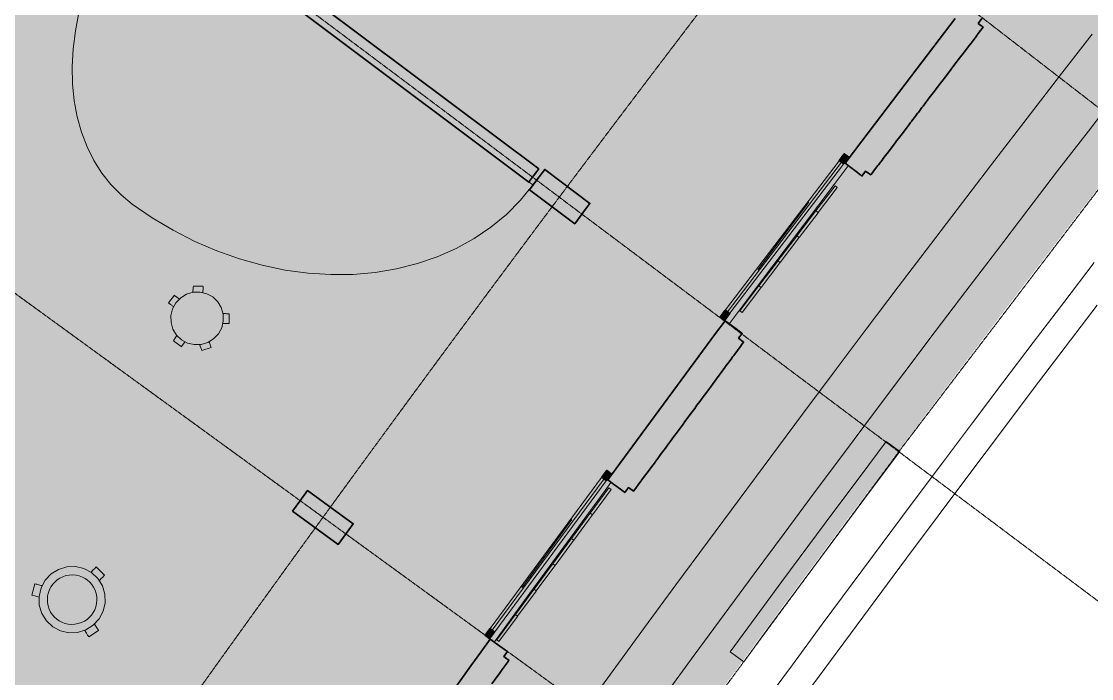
# Model space of a CAD drawing. Header units: millimetres. Extents: x -100577 to 287200, y -212120 to 238461.
# Drawn here: x 51647 to 59227, y 15725 to 20379 of the extents above; entities that cross this region are included whole.
import ezdxf

# ---------------------------------------------------------------- set-up
doc = ezdxf.new("R2010")
doc.units = ezdxf.units.MM
doc.linetypes.add('DASHDOT', pattern=[3.556, 2.54, -0.508, 0, -0.508])
doc.linetypes.add('PHANTOM', pattern=[6.35, 3.175, -0.635, 0.635, -0.635, 0.635, -0.635])
for name, color, linetype, lineweight in [('01_切断（構造・壁）', 7, 'Continuous', 35), ('03_切断（ガラス）', 5, 'Continuous', 13), ('06_部屋の色', 8, 'Continuous', 0), ('10_見えがかり', 7, 'Continuous', 13), ('11_見えがかり（家具）', 8, 'Continuous', 9), ('20_上部（屋根の外形・梁）', 8, 'PHANTOM', 9), ('40_通り芯', 1, 'DASHDOT', 9), ('50_寸法', 3, 'Continuous', 9)]:
    doc.layers.add(name, color=color, linetype=linetype, lineweight=lineweight)

msp = doc.modelspace()

# ---------------------------------------------------------------- hatches: boundary and pattern name
at = {"layer": '01_切断（構造・壁）'}
for points in [[(58422.9, 20364.4), (58458.7, 20337.1), (58458.7, 20337.1), (58458.7, 20337.1), (58451.7, 20327.9), (58440.5, 20313.2), (58440.5, 20313.2), (58424.3, 20292), (58404.2, 20265.5), (58387.8, 20244), (58381, 20235), (58373.6, 20225.3), (58373.3, 20224.9), (58373, 20224.5), (58353.6, 20199), (58333.5, 20172.6), (58308.5, 20139.8), (58307.7, 20138.8), (58299.1, 20127.4), (58299.1, 20127.4), (58282.9, 20106.1), (58237.8, 20046.9), (58228.5, 20034.6), (58228.4, 20034.5), (58228.4, 20034.5), (58212.2, 20013.2), (58199, 19995.9), (58192, 19986.8), (58167.1, 19954), (58141.5, 19920.3), (58121.3, 19893.9), (58105.1, 19872.6), (58105.1, 19872.6), (58096.4, 19861.1), (58087, 19848.7), (58087, 19848.7), (58070.7, 19827.4), (58066, 19821.2), (58050.6, 19801), (58034.4, 19779.7), (58034.4, 19779.7), (58025.7, 19768.2), (58016.2, 19755.8), (58016.2, 19755.8), (58000, 19734.5), (57995.1, 19728.1), (57979.9, 19708.1), (57955, 19675.3), (57951.7, 19671), (57945.5, 19662.9), (57945.5, 19662.9), (57929.3, 19641.6), (57884.3, 19582.4), (57858.6, 19548.7), (57846.1, 19532.3), (57838.5, 19522.3), (57813.6, 19489.5), (57787.9, 19455.8), (57767.8, 19429.4), (57751.6, 19408.1), (57751.6, 19408.1), (57742.8, 19396.6), (57733.4, 19384.2), (57733.4, 19384.2), (57717.2, 19362.9), (57713.2, 19357.7), (57697, 19336.4), (57678.2, 19311.7), (57672.1, 19303.7), (57665.2, 19294.6), (57662.7, 19291.3), (57626.9, 19318.5), (57600.6, 19284), (57600.6, 19284), (57600.6, 19284), (57594.4, 19288.7), (57591.1, 19291.3), (57588.7, 19293.1), (57588.7, 19293.1), (57568.3, 19308.6), (57530.2, 19337.6), (57481.2, 19374.9), (57481.2, 19374.9), (57481.2, 19374.9), (57599, 19529.6), (57951.5, 19992.7), (58260.5, 20398.6), (58329.8, 20489.7), (58329.8, 20489.7), (58329.8, 20489.7), (58398.1, 20437.7), (58437.2, 20408), (58437.2, 20408), (58441.9, 20404.4), (58444.5, 20402.4), (58449.2, 20398.9)], [(57439.4, 19394.2), (57452.7, 19411.8), (57475.7, 19441.9), (57495.8, 19426.6), (57507.5, 19417.7), (57484.6, 19387.6), (57471.2, 19370), (57451.1, 19385.3)], [(55246, 19186.2), (55299.1, 19257), (55353.9, 19330.2), (55674, 19090.2), (55642.7, 19048.5), (55566.1, 18946.2)], [(56596.6, 18287), (56610, 18304.6), (56633, 18334.8), (56653.1, 18319.5), (56664.8, 18310.5), (56641.9, 18280.4), (56628.5, 18262.8), (56608.4, 18278.1)], [(56700.9, 18207.9), (56740.2, 18178.4), (56740.2, 18178.4), (56740.2, 18178.4), (56747.6, 18172.9), (56752.3, 18169.5), (56752.3, 18169.5), (56752.3, 18169.5), (56726.5, 18134.6), (56748.7, 18118.2), (56762.7, 18107.9), (56762.7, 18107.9), (56762.7, 18107.9), (56755.8, 18098.6), (56746.2, 18085.5), (56746.2, 18085.5), (56744.9, 18083.8), (56744.9, 18083.8), (56693.4, 18014), (56693.4, 18014), (56686.5, 18004.7), (56679.9, 17995.7), (56679.5, 17995.2), (56679.2, 17994.8), (56659.8, 17968.4), (56640, 17941.6), (56624.1, 17920.1), (56624.1, 17920.1), (56615.6, 17908.6), (56606.3, 17896), (56606.3, 17896), (56590.5, 17874.5), (56570.7, 17847.7), (56546.3, 17814.7), (56501.4, 17753.9), (56477, 17720.8), (56451.8, 17686.8), (56432.1, 17660), (56416.2, 17638.5), (56416.2, 17638.5), (56407.7, 17626.9), (56398.4, 17614.4), (56398.4, 17614.4), (56382.5, 17592.9), (56362.7, 17566.1), (56346.9, 17544.6), (56346.9, 17544.6), (56338.3, 17533.1), (56329.1, 17520.5), (56329.1, 17520.5), (56313.2, 17499), (56293.4, 17472.2), (56269, 17439.2), (56243.9, 17405.2), (56224.1, 17378.4), (56208.3, 17356.9), (56208.3, 17356.9), (56199.7, 17345.3), (56190.8, 17333.2), (56174.6, 17311.3), (56154.8, 17284.5), (56139, 17263), (56139, 17263), (56130.4, 17251.4), (56121.2, 17238.9), (56121.2, 17238.9), (56105.3, 17217.4), (56085.5, 17190.6), (56061.1, 17157.6), (56016.2, 17096.7), (55992.3, 17064.3), (55991.8, 17063.7), (55982.5, 17051.1), (55982.5, 17051.1), (55982.5, 17051.1), (55946.3, 17077.9), (55920.6, 17043), (55920.6, 17043), (55920.6, 17043), (55914.3, 17047.6), (55913.1, 17048.6), (55908.5, 17051.9), (55908.5, 17051.9), (55854, 17092.1), (55849.5, 17095.5), (55799.9, 17132.1), (56004.6, 17409.3), (56261.4, 17757.2), (56564.5, 18167.7), (56632.2, 18259.4)], [(55757.8, 17150.8), (55770.9, 17168.6), (55793.4, 17199.1), (55813.7, 17184.1), (55825.6, 17175.3), (55803.1, 17144.8), (55790, 17127), (55769.6, 17142)], [(53567.8, 16910.8), (53619.9, 16982.5), (53673.6, 17056.4), (53997.2, 16821.2), (53966.5, 16778.9), (53891.4, 16675.6)], [(54931, 16030.9), (54944, 16048.6), (54966.4, 16078.9), (54986.8, 16063.9), (54998.6, 16055.1), (54976.3, 16025), (54963.3, 16007.4), (54942.9, 16022.2)], [(55077, 15925.6), (55077, 15925.6), (55077, 15925.6), (55077, 15925.5), (55089.2, 15916.8), (55089.2, 15916.8), (55089.2, 15916.8), (55063.9, 15881.6), (55086.4, 15865.5), (55100.5, 15855.4), (55100.5, 15855.4), (55100.5, 15855.4), (55093.8, 15845.9), (55067.5, 15809.2), (55048.1, 15782.2), (55032.5, 15760.4), (55032.5, 15760.4), (55025.8, 15751), (55023.8, 15748.2), (55018.7, 15741.1), (55018.1, 15740.3), (54980.2, 15687.3), (54962.6, 15662.7), (54956.2, 15653.8), (54947.1, 15641.1), (54947.1, 15641.1), (54931.5, 15619.3), (54912.2, 15592.3), (54888.2, 15558.9), (54844.2, 15497.4), (54825.4, 15471.2), (54820.3, 15463.9), (54811.2, 15451.2), (54811.2, 15451.2), (54795.6, 15429.5), (54776.3, 15402.4), (54752.3, 15369), (54708.3, 15307.5), (54692.1, 15284.9), (54684.3, 15274.1), (54675.3, 15261.4), (54675.3, 15261.4), (54659.7, 15239.6), (54640.3, 15212.6), (54616.4, 15179.1), (54572.4, 15117.6), (54555, 15093.4), (54548.4, 15084.2), (54539.3, 15071.5), (54539.3, 15071.5), (54523.7, 15049.7), (54504.4, 15022.7), (54480.4, 14989.3), (54436.4, 14927.8), (54417.9, 14901.9), (54412.5, 14894.3), (54403.4, 14881.6), (54403.4, 14881.6), (54387.8, 14859.9), (54368.5, 14832.8), (54344.5, 14799.4), (54335.4, 14786.7), (54298.8, 14812.9), (54273.6, 14777.6), (54267.2, 14782.2), (54262.7, 14785.4), (54261.4, 14786.3), (54261.4, 14786.3), (54261.4, 14786.3), (54261.4, 14786.3), (54201.7, 14829.1), (54151.6, 14864.9), (54603.6, 15496.2), (54831.3, 15814.3), (54900.6, 15911.1), (54967.2, 16004.1), (55011.9, 15972.2), (55037, 15954.2), (55077, 15925.6), (55077, 15925.6)]]:
    msp.add_hatch(color=7, dxfattribs=at).paths.add_polyline_path(points)
at = {"layer": '06_部屋の色', "true_color": 0xd8ccb8}
msp.add_hatch(color=8, dxfattribs=at).paths.add_polyline_path([(53145.7, 13394.3), (53666, 14131.8), (54189.7, 14866.8), (54716.8, 15599.3), (55247.4, 16329.3), (55781.5, 17056.8), (56318.9, 17781.8), (56859.8, 18504.2), (57404.1, 19224.1), (57951.8, 19941.4), (58502.8, 20656.2), (59057.2, 21368.3), (59614.9, 22077.8), (60176, 22784.7), (60740.4, 23488.9), (61308.1, 24190.4), (61879.2, 24889.3), (62453.5, 25585.4), (63031.1, 26278.9), (63611.9, 26969.6), (64196, 27657.6), (64783.3, 28342.8), (65373.9, 29025.2), (65967.6, 29704.9), (66564.6, 30381.7), (67164.7, 31055.7), (67768, 31726.9), (68374.5, 32395.3), (68984.1, 33060.7), (69596.8, 33723.3), (70212.7, 34383), (70831.7, 35039.8), (71453.7, 35693.7), (72078.8, 36344.6), (72707, 36992.6), (73338.2, 37637.6), (73972.5, 38279.6), (74609.8, 38918.6), (75250, 39554.6), (75893.3, 40187.6), (76539.6, 40817.5), (77188.8, 41444.4), (77840.9, 42068.3), (78496, 42689), (79154, 43306.7), (79814.9, 43921.2), (80478.7, 44532.7), (81145.4, 45140.9), (82153.8, 44030.5), (81492.4, 43427), (80833.8, 42820.3), (80178, 42210.6), (79525.2, 41597.8), (78875.2, 40981.9), (78228.2, 40363), (77584.1, 39741), (76942.9, 39116), (76304.6, 38487.9), (75669.4, 37856.9), (75037.1, 37222.9), (74407.8, 36585.9), (73781.5, 35945.9), (73158.3, 35303), (72538, 34657.2), (71920.9, 34008.5), (71306.8, 33356.8), (70695.7, 32702.3), (70087.8, 32044.9), (69483, 31384.7), (68881.2, 30721.6), (68282.7, 30055.6), (67687.2, 29386.9), (67094.9, 28715.3), (66505.8, 28041), (65919.9, 27363.9), (65337.2, 26684.1), (64757.7, 26001.5), (64181.4, 25316.2), (63608.3, 24628.2), (63038.5, 23937.5), (62471.9, 23244.1), (61908.7, 22548), (61348.7, 21849.3), (60792, 21148), (60238.6, 20444), (59688.6, 19737.5), (59141.8, 19028.4), (58598.5, 18316.7), (58058.5, 17602.4), (57521.8, 16885.6), (56988.6, 16166.3), (56458.7, 15444.5), (55932.3, 14720.2), (55409.2, 13993.4), (54889.6, 13264.2), (54373.5, 12532.5), (53860.8, 11798.4), (53351.5, 11061.9), (52845.8, 10323), (52343.5, 9581.8), (51844.7, 8838.1), (51349.5, 8092.2), (50857.7, 7343.9), (50369.5, 6593.3), (49884.8, 5840.4), (49403.7, 5085.2), (48926.2, 4327.7), (48452.2, 3568.1), (47177.7, 4359.1), (47655.4, 5124.8), (48136.7, 5888.2), (48621.7, 6649.3), (49110.2, 7408.1), (49602.2, 8164.7), (50097.8, 8918.9), (50597, 9670.8), (51099.7, 10420.3), (51606, 11167.4), (52115.7, 11912.1), (52629, 12654.4)])
at = {"layer": '06_部屋の色', "true_color": 0xe9dfcf}
for points in [[(57480.7, 19374.8), (57508.6, 19353.6), (56659.9, 18238.6), (56659.9, 18238.6), (56631.9, 18259.6), (45698.9, 26455.5), (47517.6, 28845), (47631.5, 28756.9), (58329.6, 20489.9)], [(55827.7, 17111.3), (54995.4, 15984), (54967.1, 16004.6), (43915.3, 24039.7), (45698.9, 26455.5), (56631.9, 18259.6), (55799.5, 17132.1)], [(53364.1, 13705.3), (53335.5, 13725.5), (42167.3, 21598), (43915.3, 24039.7), (54967.1, 16004.6), (54151.3, 14865), (54179.8, 14844.7)], [(56659.9, 18238.6), (55459.7, 19138.3), (57170.3, 21385.7), (58329.6, 20489.9), (57480.7, 19374.8), (57508.6, 19353.6)], [(55827.7, 17111.3), (54995.4, 15984), (54967.1, 16004.6), (53782.2, 16866.1), (55459.7, 19138.3), (56631.9, 18259.6), (55799.5, 17132.1)], [(53364.1, 13705.3), (53335.5, 13725.5), (52138.1, 14569.6), (53782.2, 16866.1), (54967.1, 16004.6), (54151.3, 14865), (54179.8, 14844.7)]]:
    msp.add_hatch(color=8, dxfattribs=at).paths.add_polyline_path(points)
at = {"layer": '06_部屋の色', "true_color": 0xd9d3ec}
msp.add_hatch(color=8, dxfattribs=at).paths.add_polyline_path([(55884.3, 19702.5), (55459.7, 19138.3), (49458.7, 23637), (49899.8, 24223.1), (50343, 24807.6), (50788.3, 25390.5), (51235.8, 25971.7), (57170.3, 21385.7), (56739.6, 20826.2), (56310.9, 20265.1)])
at = {"layer": '06_部屋の色', "true_color": 0xc5de9a}
msp.add_hatch(color=8, dxfattribs=at).paths.add_polyline_path([(44700.4, 22054.2), (44968, 22425.8), (45236.5, 22796.8), (45370.5, 22981.2), (45505.8, 23167.2), (45775.9, 23537), (46046.9, 23906.2), (46318.7, 24274.8), (46591.3, 24642.8), (46864.8, 25010.1), (47139, 25376.9), (52144.6, 21624.5), (55460.4, 19138.8), (55200.2, 18790.8), (54940.7, 18442.2), (54682, 18093), (54424.1, 17743.3), (54167, 17393), (53910.7, 17042.1), (53785.3, 16869.6), (53782.4, 16865.6), (53782.4, 16865.6), (53655.2, 16690.6), (53400.4, 16338.6), (53146.5, 15986), (52893.3, 15632.8), (52641, 15279), (52389.4, 14924.7), (52138.7, 14569.8), (52138.6, 14569.8), (46534.4, 18520.2), (43638.2, 20561.7), (43638.2, 20561.7), (43902.5, 20935.7), (44167.6, 21309.1), (44433.6, 21682)])

# ---------------------------------------------------------------- linework, layer by layer
at = {"layer": '01_切断（構造・壁）'}
for points in [[(51595.2, 22122.1), (53457.5, 20725.1), (55311.2, 19334.5), (55311.2, 19334.5), (55311.2, 19334.5), (55273.8, 19284.6), (55266.9, 19275.5), (55258.1, 19263.7), (55240.9, 19240.8), (55240.9, 19240.8), (55240.9, 19240.8), (53799.1, 20321.1), (52213.8, 21508.9), (49034.6, 23891)], [(58422.9, 20364.4), (58458.7, 20337.1), (58458.7, 20337.1), (58458.7, 20337.1), (58451.7, 20327.9), (58440.5, 20313.2), (58440.5, 20313.2), (58424.3, 20292), (58404.2, 20265.5), (58387.8, 20244), (58381, 20235), (58373.6, 20225.3), (58373.3, 20224.9), (58373, 20224.5), (58353.6, 20199), (58333.5, 20172.6), (58308.5, 20139.8), (58307.7, 20138.8), (58299.1, 20127.4), (58299.1, 20127.4), (58282.9, 20106.1), (58237.8, 20046.9), (58228.5, 20034.6), (58228.4, 20034.5), (58228.4, 20034.5), (58212.2, 20013.2), (58199, 19995.9), (58192, 19986.8), (58167.1, 19954), (58141.5, 19920.3), (58121.3, 19893.9), (58105.1, 19872.6), (58105.1, 19872.6), (58096.4, 19861.1), (58087, 19848.7), (58087, 19848.7), (58070.7, 19827.4), (58066, 19821.2), (58050.6, 19801), (58034.4, 19779.7), (58034.4, 19779.7), (58025.7, 19768.2), (58016.2, 19755.8), (58016.2, 19755.8), (58000, 19734.5), (57995.1, 19728.1), (57979.9, 19708.1), (57955, 19675.3), (57951.7, 19671), (57945.5, 19662.9), (57945.5, 19662.9), (57929.3, 19641.6), (57884.3, 19582.4), (57858.6, 19548.7), (57846.1, 19532.3), (57838.5, 19522.3), (57813.6, 19489.5), (57787.9, 19455.8), (57767.8, 19429.4), (57751.6, 19408.1), (57751.6, 19408.1), (57742.8, 19396.6), (57733.4, 19384.2), (57733.4, 19384.2), (57717.2, 19362.9), (57713.2, 19357.7), (57697, 19336.4), (57678.2, 19311.7), (57672.1, 19303.7), (57665.2, 19294.6), (57662.7, 19291.3), (57626.9, 19318.5), (57600.6, 19284), (57600.6, 19284), (57600.6, 19284), (57594.4, 19288.7), (57591.1, 19291.3), (57588.7, 19293.1), (57588.7, 19293.1), (57568.3, 19308.6), (57530.2, 19337.6), (57481.2, 19374.9), (57481.2, 19374.9), (57481.2, 19374.9), (57599, 19529.6), (57951.5, 19992.7), (58260.5, 20398.6)], [(58449.2, 20398.9), (58422.9, 20364.4)], [(57439.4, 19394.2), (57452.7, 19411.8), (57475.7, 19441.9), (57495.8, 19426.6), (57507.5, 19417.7), (57484.6, 19387.6), (57471.2, 19370), (57451.1, 19385.3), (57439.4, 19394.2)], [(55246, 19186.2), (55299.1, 19257), (55353.9, 19330.2), (55674, 19090.2), (55642.7, 19048.5), (55566.1, 18946.2), (55246, 19186.2)], [(56596.6, 18287), (56610, 18304.6), (56633, 18334.8), (56653.1, 18319.5), (56664.8, 18310.5), (56641.9, 18280.4), (56628.5, 18262.8), (56608.4, 18278.1), (56596.6, 18287)], [(56700.9, 18207.9), (56740.2, 18178.4), (56740.2, 18178.4), (56740.2, 18178.4), (56747.6, 18172.9), (56752.3, 18169.5), (56752.3, 18169.5), (56752.3, 18169.5), (56726.5, 18134.6), (56748.7, 18118.2), (56762.7, 18107.9), (56762.7, 18107.9), (56762.7, 18107.9), (56755.8, 18098.6), (56746.2, 18085.5), (56746.2, 18085.5), (56744.9, 18083.8), (56744.9, 18083.8), (56693.4, 18014), (56693.4, 18014), (56686.5, 18004.7), (56679.9, 17995.7), (56679.5, 17995.2), (56679.2, 17994.8), (56659.8, 17968.4), (56640, 17941.6), (56624.1, 17920.1), (56624.1, 17920.1), (56615.6, 17908.6), (56606.3, 17896), (56606.3, 17896), (56590.5, 17874.5), (56570.7, 17847.7), (56546.3, 17814.7), (56501.4, 17753.9), (56477, 17720.8), (56451.8, 17686.8), (56432.1, 17660), (56416.2, 17638.5), (56416.2, 17638.5), (56407.7, 17626.9), (56398.4, 17614.4), (56398.4, 17614.4), (56382.5, 17592.9), (56362.7, 17566.1), (56346.9, 17544.6), (56346.9, 17544.6), (56338.3, 17533.1), (56329.1, 17520.5), (56329.1, 17520.5), (56313.2, 17499), (56293.4, 17472.2), (56269, 17439.2), (56243.9, 17405.2), (56224.1, 17378.4), (56208.3, 17356.9), (56208.3, 17356.9), (56199.7, 17345.3), (56190.8, 17333.2), (56174.6, 17311.3), (56154.8, 17284.5), (56139, 17263), (56139, 17263), (56130.4, 17251.4), (56121.2, 17238.9), (56121.2, 17238.9), (56105.3, 17217.4), (56085.5, 17190.6), (56061.1, 17157.6), (56016.2, 17096.7), (55992.3, 17064.3), (55991.8, 17063.7), (55982.5, 17051.1), (55982.5, 17051.1), (55982.5, 17051.1), (55946.3, 17077.9), (55920.6, 17043), (55920.6, 17043), (55920.6, 17043), (55914.3, 17047.6), (55913.1, 17048.6), (55908.5, 17051.9), (55908.5, 17051.9), (55854, 17092.1), (55849.5, 17095.5), (55799.9, 17132.1), (56004.6, 17409.3), (56261.4, 17757.2), (56564.5, 18167.7), (56632.2, 18259.4), (56700.9, 18207.9)], [(55757.8, 17150.8), (55770.9, 17168.6), (55793.4, 17199.1), (55813.7, 17184.1), (55825.6, 17175.3), (55803.1, 17144.8), (55790, 17127), (55769.6, 17142), (55757.8, 17150.8)], [(53567.8, 16910.8), (53619.9, 16982.5), (53673.6, 17056.4), (53997.2, 16821.2), (53966.5, 16778.9), (53891.4, 16675.6), (53567.8, 16910.8)], [(54931, 16030.9), (54944, 16048.6), (54966.4, 16078.9), (54986.8, 16063.9), (54998.6, 16055.1), (54976.3, 16025), (54963.3, 16007.4), (54942.9, 16022.2), (54931, 16030.9)], [(54603.6, 15496.2), (54831.3, 15814.3), (54900.6, 15911.1), (54967.2, 16004.1), (55011.9, 15972.2), (55037, 15954.2), (55077, 15925.6), (55077, 15925.6), (55077, 15925.6)], [(55077, 15925.6), (55077, 15925.6), (55077, 15925.6), (55077, 15925.5), (55089.2, 15916.8), (55089.2, 15916.8), (55089.2, 15916.8), (55063.9, 15881.6), (55086.4, 15865.5), (55100.5, 15855.4), (55100.5, 15855.4), (55100.5, 15855.4), (55093.8, 15845.9), (55067.5, 15809.2), (55048.1, 15782.2), (55032.5, 15760.4), (55032.5, 15760.4), (55025.8, 15751), (55023.8, 15748.2), (55018.7, 15741.1), (55018.1, 15740.3), (54980.2, 15687.3)]]:
    msp.add_lwpolyline(points, dxfattribs=at)
at = {"layer": '03_切断（ガラス）'}
for points in [[(57455.3, 19382.1), (56649, 18322.7)], [(56862.9, 18619.3), (57043.8, 18858.7), (57224.7, 19098.2)], [(55773.9, 17138.9), (54982.6, 16067.1)], [(55192.7, 16367.2), (55369.8, 16609.2), (55547, 16851.2)]]:
    msp.add_lwpolyline(points, dxfattribs=at)
at = {"layer": '10_見えがかり'}
for points in [[(56836.6, 16466.1), (57049.2, 16753.2), (57262.3, 17040), (57476, 17326.3), (57690.2, 17612.3), (57905, 17897.8), (58120.3, 18183), (58336.1, 18467.7), (58552.5, 18752.1), (58769.4, 19036), (58986.8, 19319.5), (59204.7, 19602.6), (59423.2, 19885.3)], [(56634.2, 18336.4), (57438.1, 19392.6)], [(56661.8, 18239.7), (56859.8, 18504.2), (57404.1, 19224.1), (57504, 19355)], [(57470, 19368.4), (56666, 18312.1)], [(57274.9, 19037.8), (57409.8, 19215), (57425.7, 19202.9), (57290.8, 19025.7), (57274.9, 19037.8)], [(57140, 18860.5), (57273.7, 19036.2)], [(57289.6, 19024.1), (57155.9, 18848.4), (57140, 18860.5)], [(57005, 18683.2), (57138.7, 18858.9)], [(57154.7, 18846.8), (57020.9, 18671.1), (57005, 18683.2)], [(56870.1, 18505.9), (57003.8, 18681.6)], [(57019.7, 18669.5), (56886, 18493.8), (56870.1, 18505.9)], [(59245.8, 18671.3), (59029.6, 18388.3), (58813.9, 18104.8), (58598.8, 17821), (58384.2, 17536.7), (58170.1, 17252.1), (57956.5, 16967), (57743.5, 16681.6), (57531.1, 16395.7), (57319.1, 16109.5), (57107.7, 15822.8), (56896.9, 15535.8)], [(56735.2, 18328.7), (56868.9, 18504.4)], [(56884.8, 18492.2), (56751.1, 18316.6), (56735.2, 18328.7)], [(54967.6, 16080.5), (55756.6, 17149.2)], [(54997.3, 15985.1), (55247.4, 16329.3), (55781.5, 17056.8), (55822.9, 17112.7)], [(55788.8, 17125.4), (54999.8, 16056.7)], [(55675.2, 16895.9), (55807.6, 17075.1), (55823.6, 17063.2), (55691.3, 16884), (55675.2, 16895.9)], [(55542.9, 16716.6), (55674.1, 16894.3)], [(55690.1, 16882.4), (55559, 16704.8), (55542.9, 16716.6)], [(55410.6, 16537.4), (55541.7, 16715)], [(55557.8, 16703.2), (55426.7, 16525.5), (55410.6, 16537.4)], [(55278.3, 16358.2), (55409.4, 16535.8)], [(55425.5, 16523.9), (55294.4, 16346.3), (55278.3, 16358.2)], [(54346.1, 13015.5), (54533.7, 13281.3), (54740.3, 13572.8), (54947.5, 13863.8), (55155.2, 14154.6), (55363.5, 14444.9), (55572.3, 14734.8), (55781.7, 15024.3), (55991.6, 15313.5), (56202, 15602.2), (56413, 15890.6), (56624.5, 16178.5), (56836.6, 16466.1)], [(55146, 16179), (55277.1, 16356.6)], [(55293.2, 16344.7), (55162.1, 16167.1), (55146, 16179)], [(55013.6, 15999.7), (55144.8, 16177.4)], [(55160.9, 16165.5), (55029.7, 15987.9), (55013.6, 15999.7)]]:
    msp.add_lwpolyline(points, dxfattribs=at)
at = {"layer": '11_見えがかり（家具）'}
for points in [[(55244.3, 19187.3), (55182, 19111.9), (55082.1, 19012.2), (54972.6, 18921.9), (54854.1, 18841.3), (54727.3, 18771.1), (54593.1, 18711.7), (54452.1, 18663.3), (54305.2, 18626.4), (54153.4, 18601.1), (53997.5, 18587.5), (53838.6, 18585.8), (53677.5, 18596.1), (53515.3, 18618.1), (53353, 18651.9), (53191.5, 18697.2), (53032, 18753.7), (52875.2, 18821.2), (52722.3, 18899.3), (52574.2, 18987.4), (52431.8, 19085.1), (52352.9, 19150), (52281.2, 19223.5), (52216.9, 19305.2), (52160.7, 19394.6), (52112.8, 19491.1), (52073.6, 19594.1), (52043.2, 19703.1), (52021.9, 19817.2), (52009.9, 19936), (52007.3, 20058.5), (52013.9, 20184.1), (52029.9, 20311.9), (52055.2, 20441.2)], [(55243.7, 19241.2), (55270, 19221.5)], [(52860.7, 18461.7), (52861.6, 18470.2), (52862.3, 18476), (52862.9, 18481.7), (52863.6, 18487.5), (52864.2, 18493.2), (52864.8, 18499), (52865.5, 18504.7), (52933.3, 18502.7)], [(52933.3, 18502.7), (52933.4, 18502.6), (52933.5, 18502.5), (52933.6, 18502.5), (52933.7, 18502.4), (52933.8, 18502.3), (52934, 18502.2), (52934.1, 18502.1), (52934.2, 18502), (52934.3, 18502), (52934.4, 18501.9), (52934.5, 18501.8), (52934.3, 18495.8), (52934, 18489.7), (52933.8, 18483.7), (52933.6, 18477.6), (52933.4, 18471.6), (52933.2, 18465.5), (52932.9, 18459.5), (52932.9, 18459.1)], [(52724.7, 18358.8), (52720.5, 18361.9), (52716.1, 18365.2), (52711.7, 18368.5), (52707.3, 18371.8), (52703, 18375.1), (52698.6, 18378.4), (52694.2, 18381.8), (52689.8, 18385.1), (52730.7, 18439.6), (52730.8, 18439.5), (52730.9, 18439.5), (52731.1, 18439.3)], [(52741.8, 18385.8), (52775.6, 18421.2), (52817.3, 18446.7), (52864.2, 18460.6), (52912.9, 18461.9), (52960.2, 18450.5), (53002.9, 18427.2), (53038, 18393.6), (53063.1, 18351.9), (53076.7, 18305.1), (53077.6, 18256.3), (53065.9, 18208.8), (53042.3, 18165.8), (53008.5, 18130.4), (52966.8, 18104.9), (52920, 18091), (52871.2, 18089.7), (52823.9, 18101.1), (52781.3, 18124.4), (52746.1, 18158), (52721, 18199.7), (52707.5, 18246.5), (52706.5, 18295.4), (52718.2, 18342.9), (52741.8, 18385.8)], [(52731.1, 18439.3), (52731.2, 18439.2), (52731.4, 18439.1), (52731.5, 18439), (52731.6, 18439), (52731.7, 18438.9), (52731.8, 18438.8), (52731.9, 18438.7), (52741.5, 18431.5), (52746.3, 18427.9), (52751.1, 18424.3), (52756, 18420.7), (52760.8, 18417), (52765.5, 18413.5)], [(53077.3, 18310.2), (53079.7, 18310.1), (53086.2, 18309.7), (53092.6, 18309.3), (53099.1, 18308.9), (53112, 18308.2), (53118.4, 18307.8), (53118.5, 18307.7), (53118.6, 18307.6), (53118.7, 18307.6), (53118.8, 18307.5), (53118.9, 18307.4), (53119.1, 18307.3), (53119.2, 18307.2), (53119.3, 18307.1), (53119.5, 18307), (53119.6, 18306.9), (53118.3, 18238.9), (53112.3, 18239), (53106.2, 18239), (53100.2, 18239.1), (53094.2, 18239.2), (53088.1, 18239.3), (53076.1, 18239.4), (53075.5, 18239.4)], [(52805.4, 18108.9), (52805.1, 18108.6), (52801.4, 18103.8), (52786.5, 18084.6), (52782.8, 18079.8), (52779, 18075), (52778.9, 18075.1), (52778.8, 18075.2), (52778.7, 18075.3), (52778.6, 18075.3), (52778.5, 18075.4), (52778.4, 18075.5), (52778.3, 18075.6), (52778.2, 18075.6), (52778.1, 18075.7), (52778, 18075.8), (52778, 18075.8), (52777.9, 18075.9), (52724.4, 18117.5), (52727.8, 18122.6), (52731.1, 18127.7)], [(52731.1, 18127.7), (52734.4, 18132.8), (52747.9, 18153.6)], [(52978.3, 18109.5), (52978.3, 18109.2), (52980.1, 18103.5), (52981.9, 18097.7), (52983.6, 18091.9), (52985.4, 18086.1), (52987.1, 18080.4), (52988.9, 18074.6), (52990.6, 18068.8), (52925.7, 18048.6), (52925.6, 18048.7), (52925.4, 18048.8), (52925.3, 18048.9), (52925.2, 18048.9), (52925.1, 18049), (52925, 18049.1), (52924.9, 18049.2), (52924.8, 18049.2), (52924.7, 18049.3), (52924.6, 18049.4), (52924.5, 18049.4), (52922.3, 18055.5), (52920.2, 18061.6), (52918, 18067.7), (52913.6, 18079.9), (52911.5, 18085.9), (52910.5, 18088.7)], [(56850.3, 16164.1), (57033.9, 16412.8), (57217.9, 16661.2), (57402.3, 16909.3), (57587.1, 17157.1), (57772.3, 17404.6), (57868.3, 17332.6), (57683.2, 17085.3), (57498.5, 16837.6), (57314.3, 16589.7), (57130.4, 16341.5), (56946.9, 16092.9), (56763.8, 15844.1), (56667.1, 15915.1), (56850.3, 16164.1)], [(51909.3, 16498.2), (51968.1, 16516.1), (52029.5, 16518.2), (52089.4, 16504.3), (52143.6, 16475.4), (52188.5, 16433.4), (52221, 16381.2), (52238.9, 16322.5), (52240.9, 16261), (52227, 16201.2), (52198.1, 16147), (52156.1, 16102.1), (52104, 16069.6), (52045.2, 16051.7), (51983.8, 16049.6), (51923.9, 16063.5), (51869.7, 16092.4), (51824.8, 16134.4), (51792.3, 16186.6), (51774.4, 16245.3), (51772.4, 16306.8), (51786.3, 16366.6), (51815.2, 16420.8), (51857.1, 16465.7), (51909.3, 16498.2)], [(51857.1, 16375.9), (51869.3, 16393.2), (51883.4, 16408.9), (51900.1, 16423.4), (51919.1, 16436.1), (51940.3, 16446.4), (51963, 16453.9), (51986.8, 16458.3), (52010.9, 16459.4), (52034.8, 16457.2), (52057.7, 16451.9), (52079.1, 16443.8), (52098.6, 16433.4), (52115.9, 16421.3), (52131.7, 16407.1), (52146.1, 16390.5), (52158.8, 16371.4), (52169.2, 16350.3), (52176.7, 16327.6), (52181.1, 16303.8), (52182.1, 16279.6), (52179.9, 16255.8), (52174.6, 16232.9), (52166.5, 16211.5), (52156.2, 16192), (52144, 16174.6), (52129.9, 16158.9), (52113.2, 16144.4), (52094.2, 16131.7), (52073, 16121.4), (52050.3, 16113.9), (52026.5, 16109.5), (52002.4, 16108.4), (51978.5, 16110.6), (51955.6, 16115.9), (51934.2, 16124), (51914.7, 16134.4), (51897.4, 16146.5), (51881.6, 16160.7), (51867.1, 16177.3), (51854.5, 16196.4), (51844.1, 16217.5), (51836.6, 16240.2), (51832.2, 16264), (51831.1, 16288.2), (51833.4, 16312), (51838.7, 16334.9), (51846.7, 16356.3), (51857.1, 16375.9)], [(52140.7, 16479.1), (52145.5, 16483.9), (52150.8, 16489.3), (52156, 16494.6), (52166.6, 16505.3), (52169.2, 16508), (52171.9, 16510.7), (52177.2, 16516), (52236.7, 16457.3), (52231.4, 16451.9), (52228.7, 16449.3), (52226.1, 16446.6), (52220.8, 16441.2), (52215.5, 16435.9), (52210.2, 16430.5), (52204.9, 16425.2), (52199.7, 16419.8), (52199.4, 16419.6)], [(51770.5, 16302.4), (51764, 16304.1), (51756.7, 16306), (51749.4, 16307.9), (51742.2, 16309.8), (51727.6, 16313.6), (51720.3, 16315.5), (51741.5, 16396.4), (51748.7, 16394.5), (51756, 16392.6)], [(51756, 16392.6), (51763.3, 16390.7), (51770.6, 16388.8), (51777.9, 16386.9), (51785.1, 16385), (51792.4, 16383.1), (51792.7, 16383)], [(52166.3, 16110), (52166.3, 16110), (52170.3, 16103.6), (52182.4, 16084.6), (52186.4, 16078.2), (52190.5, 16071.9), (52194.5, 16065.5), (52123.9, 16020.8), (52119.8, 16027.1), (52115.8, 16033.5), (52107.8, 16046.2), (52103.7, 16052.5), (52095.8, 16065)]]:
    msp.add_lwpolyline(points, dxfattribs=at)
at = {"layer": '20_上部（屋根の外形・梁）'}
msp.add_lwpolyline([(59548.5, 19547.8), (57864.8, 17335.7), (57864.5, 17335.4), (56213.4, 15098.8), (56213.1, 15098.5), (54594.9, 12838.1), (54594.6, 12837.7), (53009.7, 10553.9), (53009.4, 10553.5), (51458, 8246.7), (51457.8, 8246.3), (49940.3, 5917.1), (49940.1, 5916.7), (48456.9, 3565.6), (48456.7, 3565.4), (47489.4, 2048)], dxfattribs=at)
at = {"layer": '40_通り芯'}
for points in [[(60973.3, 18456.5), (45623, 30319.4)], [(59297.7, 16255.1), (43774.7, 27891.1)], [(57665.8, 14044.6), (41974.5, 25452.7)], [(52746.9, 15427.7), (53023, 15813.8), (53300, 16199.3), (53578, 16584.1), (53856.9, 16968.2), (54136.7, 17351.6), (54417.5, 17734.3), (54699.3, 18116.4), (54982, 18497.7), (55265.6, 18878.3), (55550.1, 19258.3), (55835.6, 19637.5), (56122, 20016.1), (56409.4, 20393.9), (56697.7, 20771), (56986.9, 21147.4), (57277, 21523.1), (57568, 21898.1), (57860, 22272.4), (58152.9, 22646), (58446.7, 23018.8), (58741.4, 23390.9), (59037.1, 23762.3), (59333.6, 24132.9)]]:
    msp.add_lwpolyline(points, dxfattribs=at)
at = {"layer": '50_寸法'}
for points in [[(55617.1, 15478.1), (55838.5, 15782.1), (56060.5, 16085.7), (56283, 16388.8), (56506.2, 16691.5), (56730, 16993.8), (56954.3, 17295.6), (57179.3, 17596.9), (57404.8, 17897.8), (57630.9, 18198.3), (57857.7, 18498.3), (58085, 18797.9), (58312.9, 19097), (58541.4, 19395.7), (58770.5, 19693.9), (59000.1, 19991.7), (59230.4, 20289)], [(57249.6, 15677.7), (57471.4, 15978.4), (57693.7, 16278.8), (57916.6, 16578.7), (58140.2, 16878.2), (58364.3, 17177.2), (58589, 17475.7), (58814.3, 17773.9), (59040.2, 18071.6), (59266.7, 18368.8)]]:
    msp.add_lwpolyline(points, dxfattribs=at)

doc.saveas('drawing.dxf')
